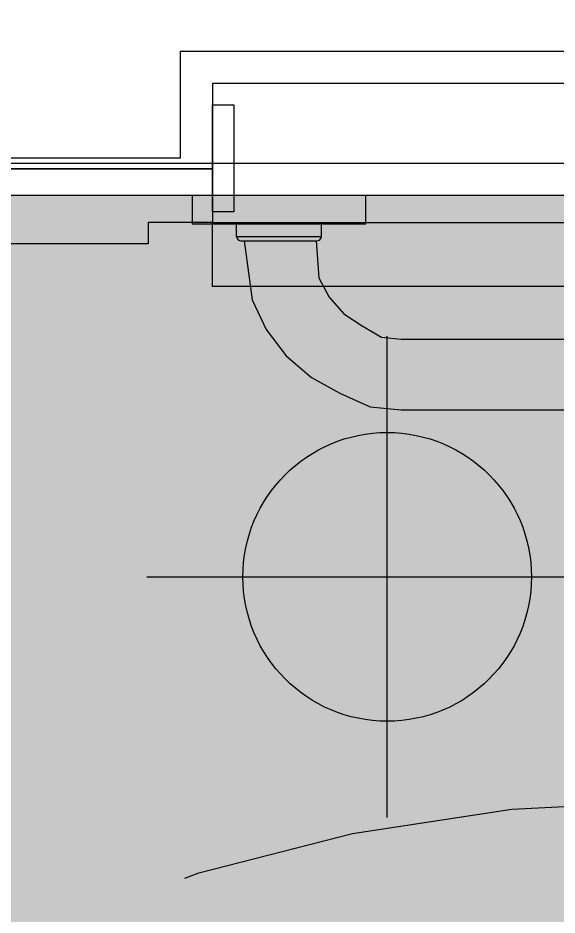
# Model space of a CAD drawing. Header units: metres. Extents: x -23 to 570, y -54 to 184.
# Drawn here: x -16.9743 to -16.7222, y -50.5743 to -50.155 of the extents above; entities that cross this region are included whole.
import ezdxf

# ---------------------------------------------------------------- set-up
doc = ezdxf.new("R2010")
doc.units = ezdxf.units.M
doc.linetypes.add('PUC$0$DASHEDX2', pattern=[1.5, 1, -0.5])
for name, color, linetype in [('ARQ-SIM', 1, 'Continuous'), ('PUC$0$ARQ-ALV ACAB', 4, 'Continuous'), ('PUC$0$ARQ-ALV OSSO', 5, 'Continuous'), ('PUC$0$ARQ-CAX @ 1', 1, 'Continuous'), ('PUC$0$ARQ-HID', 7, 'Continuous'), ('PUC$0$ARQ-PRJ', 7, 'PUC$0$DASHEDX2')]:
    doc.layers.add(name, color=color, linetype=linetype)
doc.layers.add('PUC$0$ARQ-FORRO', color=9, linetype='Continuous', lineweight=5)
doc.styles.add('Adesa', font='ARIALN.TTF')

# ---------------------------------------------------------------- blocks, each defined once
blk = doc.blocks.new('NipAcOs')
at = {"layer": 'ARQ-SIM'}
h = blk.add_hatch(color=256, dxfattribs=at)
h.dxf.hatch_style = 1
h.paths.add_polyline_path([(0, 0.15, 0.414214), (-0.15, 0), (0, 0)])
h.paths.add_polyline_path([(0.15, 0), (0, 0), (0, -0.15, 0.414214)])
for p, q in [((0, -0.25), (0, 0.25)), ((-0.25, 0), (0.15, 0)), ((0.15, 0), (1.58344, 0))]:
    blk.add_line(p, q, dxfattribs=at)
blk.add_circle((0, 0), 0.15, dxfattribs=at)
at = {"style": 'Adesa'}
for p in [(0.20401, 0.06), (0.20401, -0.24)]:
    blk.add_attdef('000,00', p, '', height=0.2, dxfattribs=at)
blk = doc.blocks.new('*U2415')
for points in [[(0, 0), (0, 0.62), (-0.03, 0.62), (-0.03, 0)], [(0.055, 0.01), (0.005, 0.01), (0.005, 0), (0.055, 0)]]:
    blk.add_lwpolyline(points, close=True)
blk.add_lwpolyline([(0.04, 0), (0, 0), (0, -0.03), (-0.01, -0.03), (-0.01, -0.16), (0.025, -0.16), (0.025, 0)])
at = {"layer": 'PUC$0$ARQ-PRJ'}
blk.add_arc((-0.01788, 0.01788), 0.60238, 88.29865, 181.70135, dxfattribs=at)
blk = doc.blocks.new('PUC$0$pl apto tipo 1 puc')
at = {"layer": 'PUC$0$ARQ-ALV ACAB', "elevation": 0}
blk.add_lwpolyline([(-31.03205, 1.79504), (-31.03205, 0.18561), (-32.22663, 0.18561), (-32.22663, 0.2256), (-32.38663, 0.2256), (-32.38663, 0.1756), (-33.78985, 0.1756), (-33.78985, -0.05481), (-33.63985, -0.05481), (-33.63985, 0.02559), (-30.87204, 0.02561)], dxfattribs=at)
at = {"layer": 'PUC$0$ARQ-ALV OSSO', "elevation": 0}
blk.add_lwpolyline([(-31.01705, 1.08561), (-31.01705, 0.17061), (-32.24163, 0.17061), (-32.24163, 0.2206), (-32.38163, 0.2206), (-32.38163, 0.1706), (-33.78485, 0.1706), (-33.78485, -0.04981), (-33.64485, -0.04981), (-33.64485, 0.03059), (-30.87705, 0.03061)], dxfattribs=at)
at = {"layer": 'PUC$0$ARQ-CAX @ 1', "rotation": 270}
blk.add_blockref('*U2415', (-32.22663, 0.2506, 0), dxfattribs=at)
blk = doc.blocks.new('PUC$0$VASO SANIT ACESSIVEL')
at = {"elevation": -0.0001}
blk.add_lwpolyline([(0, 0), (0, -1.2734)], dxfattribs=at)
at = {"color": 1}
for points in [[(-0.09876, -1.12076), (-0.1002, -1.1063), (-0.1002, -0.28806), (-0.09876, -0.27361)], [(-0.06615, -1.11547), (-0.0672, -1.1063), (-0.0672, -0.97904)], [(-0.06088, -1.12454), (-0.06615, -1.11547)], [(-0.09242, -1.13491), (-0.09876, -1.12076)], [(-0.05524, -1.13301), (-0.06088, -1.12454)], [(-0.08508, -1.14827), (-0.09242, -1.13491)], [(-0.04748, -1.14), (-0.05524, -1.13301)], [(-0.03843, -1.14474), (-0.04748, -1.14)], [(-0.0211, -1.146), (-0.03843, -1.14474)], [(-0.0211, -1.14555), (-0.02082, -1.14452)], [(-0.02082, -1.14452), (-0.0201, -1.14379)], [(-0.0201, -1.14379), (-0.01907, -1.14351)], [(-0.01907, -1.18332), (-0.01907, -1.14351)], [(-0.01907, -1.14351), (-0.0132, -1.14351)], [(-0.07494, -1.16005), (-0.08508, -1.14827)], [(-0.0211, -1.18129), (-0.0211, -1.14555)], [(-0.06256, -1.16948), (-0.07494, -1.16005)], [(-0.04876, -1.17599), (-0.06256, -1.16948)], [(-0.0211, -1.17973), (-0.04876, -1.17599)], [(-0.02082, -1.18231), (-0.0211, -1.18129)], [(-0.0201, -1.18304), (-0.02082, -1.18231)], [(-0.01907, -1.18332), (-0.0201, -1.18304)], [(-0.01907, -1.18332), (-0.0132, -1.18332)]]:
    blk.add_lwpolyline(points, dxfattribs=at)
at = {"color": 1, "elevation": -0.0001}
blk.add_lwpolyline([(0, -1.1228), (0, -1.20403), (-0.0132, -1.20403), (-0.0132, -1.1228)], close=True, dxfattribs=at)
blk = doc.blocks.new('PUC$0$pl forro pcd 1')
at = {"layer": 'PUC$0$ARQ-FORRO'}
h = blk.add_hatch(color=256, dxfattribs=at)
h.dxf.hatch_style = 1
h.paths.add_polyline_path([(3.58612, -1.11303), (5.33612, -1.11303), (5.33612, -2.49977), (5.07989, -2.49977), (5.07989, -3.44966), (3.58875, -3.44966)])
blk.add_lwpolyline([(3.58612, -1.11303), (5.33612, -1.11303), (5.33612, -2.49977), (5.07989, -2.49977), (5.07989, -3.44966), (3.58875, -3.44966)], close=True, dxfattribs=at)
blk = doc.blocks.new('PUC')
at = {"layer": 'PUC$0$ARQ-ALV ACAB', "elevation": 0}
blk.add_lwpolyline([(-15.68881, -50.23799), (-17.43881, -50.23799)], dxfattribs=at)
at = {"layer": 'PUC$0$ARQ-ALV OSSO', "elevation": 0}
blk.add_lwpolyline([(-15.67381, -50.22299), (-18.44159, -50.22299)], dxfattribs=at)
at = {"layer": 'PUC$0$ARQ-PRJ', "ltscale": 0.2}
blk.add_circle((-16.66665, -51.27093, 0), 0.75, dxfattribs=at)
at = {"layer": 'PUC$0$ARQ-ALV OSSO', "xscale": -1, "rotation": 180}
blk.add_blockref('PUC$0$pl apto tipo 1 puc', (15.34324, -49.99997), dxfattribs=at)
at = {"layer": 'PUC$0$ARQ-FORRO'}
blk.add_blockref('PUC$0$pl forro pcd 1', (-21.02493, -49.12496, 0), dxfattribs=at)
at = {"layer": 'PUC$0$ARQ-HID', "xscale": -1, "rotation": 270}
blk.add_blockref('PUC$0$VASO SANIT ACESSIVEL', (-15.68881, -50.23799, 0.0001), dxfattribs=at)

msp = doc.modelspace()

# ---------------------------------------------------------------- block references
msp.add_blockref('PUC', (0, 0))
at = {"layer": 'ARQ-SIM', "xscale": 0.45, "yscale": 0.45, "zscale": 0.45}
msp.add_blockref('NipAcOs', (-16.80162, -50.41624), dxfattribs=at)

doc.saveas('drawing.dxf')
